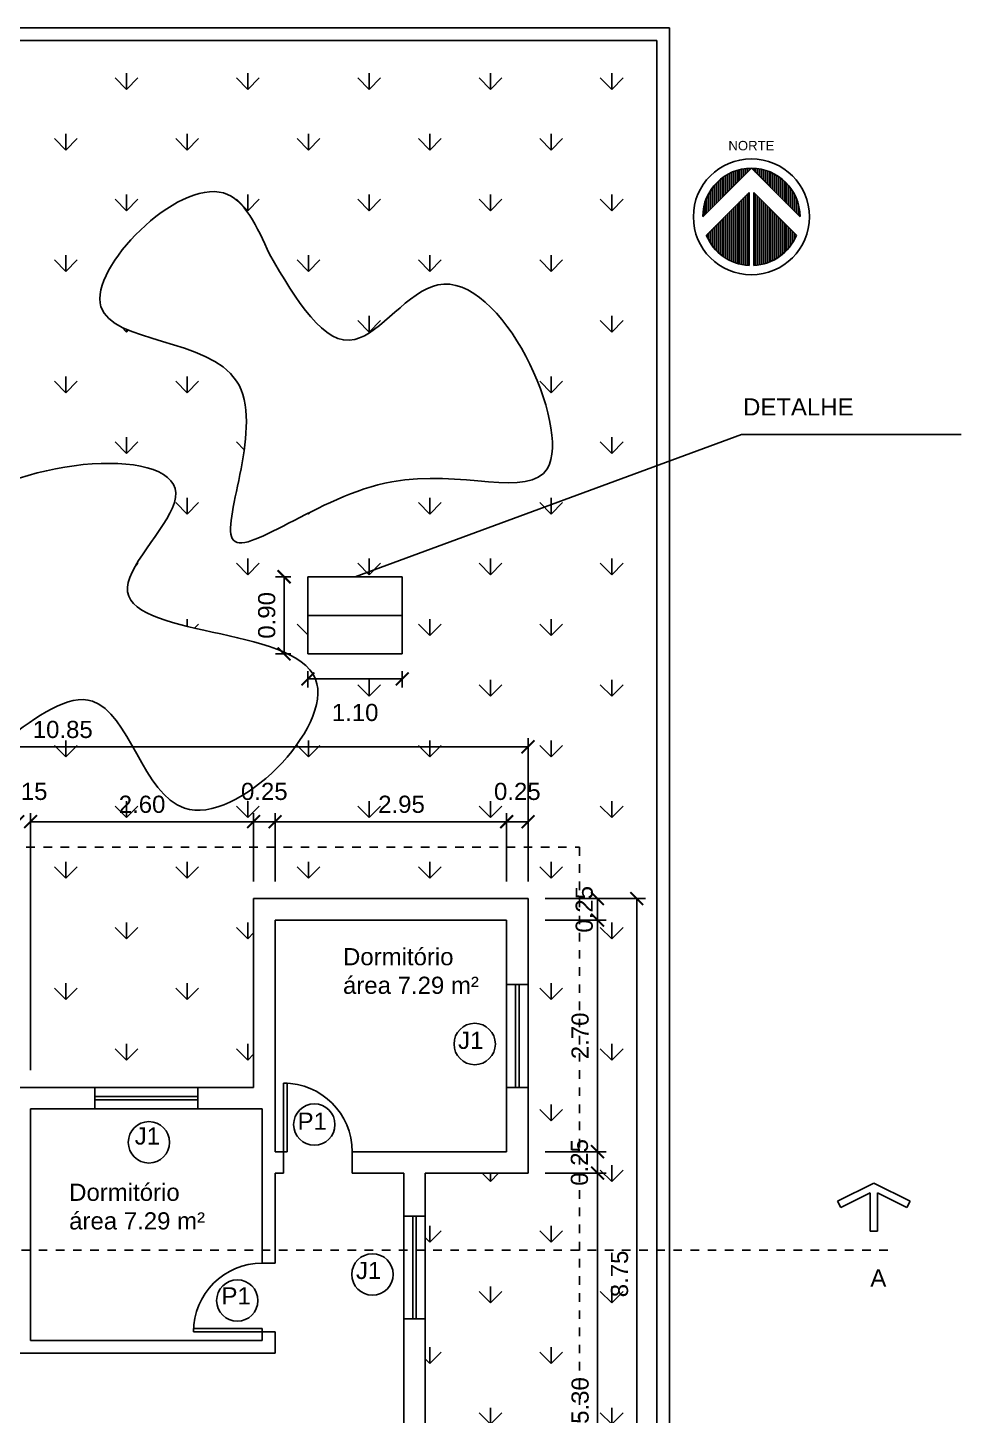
# Model space of a CAD drawing. Header units: inches. Extents: x -3 to 192, y -7 to 80.
# Drawn here: x 19.91 to 30.79, y 21.62 to 37.8 of the extents above; entities that cross this region are included whole.
import ezdxf
from ezdxf.enums import TextEntityAlignment as Align

# ---------------------------------------------------------------- set-up
doc = ezdxf.new("R2010")
doc.units = ezdxf.units.IN
doc.header["$LTSCALE"] = 0.001
doc.header["$MEASUREMENT"] = 0
doc.linetypes.add('ACAD_ISO10W100', pattern=[18, 12, -3, 0, -3])
doc.linetypes.add('HIDDEN2', pattern=[0.1875, 0.125, -0.0625])
for name, color, linetype in [('ESQUADRIAS', 3, 'Continuous'), ('LIN 01', 1, 'Continuous'), ('PAREDES', 4, 'Continuous'), ('PISO', 2, 'Continuous'), ('PROJEÇÕES', 253, 'HIDDEN2'), ('SIMBOLOS', 1, 'Continuous'), ('TEXTOS E COTAS', 251, 'Continuous'), ('VEGETAÇÃO', 90, 'Continuous')]:
    doc.layers.add(name, color=color, linetype=linetype)
doc.styles.add('1 100 ANATOÇÕES', font='arial.ttf', dxfattribs={"height": 0.2})
doc.styles.get("Standard").update_dxf_attribs({"font": 'arial.ttf'})
doc.dimstyles.new('1 100 COTAS', dxfattribs={"dimtxt": 0.2, "dimasz": 0.15, "dimexe": 0.1, "dimexo": 0.2, "dimgap": 0.1, "dimtad": 1, "dimzin": 0, "dimdsep": 46, "dimtxsty": 'Standard', "dimblk": 'ARCHTICK', "dimcen": 0.09, "dimadec": 0, "dimazin": 0, "dimtfac": 1, "dimtofl": 0, "dimtmove": 2, "dimatfit": 3, "dimfxl": 1, "dimtolj": 1, "dimtzin": 0, "dimarcsym": 0})
pattern_1 = [(90, (-56.72496, -61.91794), (-0.7071068, 0.7071068), [0.1875, -1.2267136]), (45, (-56.725, -61.9179), (-0.707107, 0.707107), [0.1875, -0.8125]), (135, (-56.725, -61.9179), (-0.707107, -0.707107), [0.1875, -0.8125])]

# ---------------------------------------------------------------- blocks, each defined once
blk = doc.blocks.new('*X8')
at = {"color": 0}
for p, q in [((-28.6, 55), (-20.8, 55)), ((-49.4, 37.5), (-3.3, 37.5)), ((-47.4, 40), (-5.8, 40)), ((-45.1, 42.5), (-8.3, 42.5)), ((-42.6, 45), (-10.8, 45)), ((-39.8, 47.5), (-13.3, 47.5)), ((-36.7, 50), (-15.8, 50)), ((-33, 52.5), (-18.3, 52.5)), ((-58.7, 20), (14.2, 20)), ((-57.8, 22.5), (11.7, 22.5)), ((-56.7, 25), (9.2, 25)), ((-55.6, 27.5), (6.7, 27.5)), ((-54.3, 30), (4.2, 30)), ((-52.8, 32.5), (1.7, 32.5)), ((-51.2, 35), (-0.8, 35)), ((-61.8, 5), (29.2, 5)), ((-61.5, 7.5), (26.7, 7.5)), ((-61.2, 10), (24.2, 10)), ((-60.7, 12.5), (21.7, 12.5)), ((-60.2, 15), (19.2, 15)), ((-59.5, 17.5), (16.7, 17.5))]:
    blk.add_line(p, q, dxfattribs=at)
blk = doc.blocks.new('*X9')
at = {"color": 0}
for p, q in [((-61.8, -5), (29.2, -5)), ((-61.5, -7.5), (26.7, -7.5)), ((-61.2, -10), (24.2, -10)), ((-60.7, -12.5), (21.7, -12.5)), ((-60.2, -15), (19.2, -15)), ((-59.5, -17.5), (16.7, -17.5)), ((-58.7, -20), (14.2, -20)), ((-57.8, -22.5), (11.7, -22.5)), ((-56.7, -25), (9.2, -25)), ((-55.6, -27.5), (6.7, -27.5)), ((-54.3, -30), (4.2, -30)), ((-52.8, -32.5), (1.7, -32.5)), ((-51.2, -35), (-0.8, -35)), ((-49.4, -37.5), (-3.3, -37.5)), ((-47.4, -40), (-5.8, -40)), ((-45.1, -42.5), (-8.3, -42.5)), ((-42.6, -45), (-10.8, -45)), ((-39.8, -47.5), (-13.3, -47.5)), ((-36.7, -50), (-15.8, -50)), ((-33, -52.5), (-18.3, -52.5)), ((-28.6, -55), (-20.8, -55))]:
    blk.add_line(p, q, dxfattribs=at)
blk = doc.blocks.new('*X10')
at = {"color": 0}
for p, q in [((44.7, -17.5), (59.5, -17.5)), ((47.2, -15), (60.2, -15)), ((49.7, -12.5), (60.7, -12.5)), ((52.2, -10), (61.2, -10)), ((54.7, -7.5), (61.5, -7.5)), ((57.2, -5), (61.8, -5)), ((59.7, -2.5), (61.9, -2.5)), ((27.2, -35), (51.2, -35)), ((29.7, -32.5), (52.8, -32.5)), ((32.2, -30), (54.3, -30)), ((34.7, -27.5), (55.6, -27.5)), ((37.2, -25), (56.7, -25)), ((39.7, -22.5), (57.8, -22.5)), ((42.2, -20), (58.7, -20)), ((9.7, -52.5), (33, -52.5)), ((12.2, -50), (36.7, -50)), ((14.7, -47.5), (39.8, -47.5)), ((17.2, -45), (42.6, -45)), ((19.7, -42.5), (45.1, -42.5)), ((22.2, -40), (47.4, -40)), ((24.7, -37.5), (49.4, -37.5)), ((2.2, -60), (15.6, -60)), ((4.7, -57.5), (23.2, -57.5)), ((7.2, -55), (28.6, -55))]:
    blk.add_line(p, q, dxfattribs=at)
blk = doc.blocks.new('*X11')
at = {"color": 0}
for p, q in [((2.2, 60), (15.6, 60)), ((4.7, 57.5), (23.2, 57.5)), ((7.2, 55), (28.6, 55)), ((9.7, 52.5), (33, 52.5)), ((12.2, 50), (36.7, 50)), ((14.7, 47.5), (39.8, 47.5)), ((17.2, 45), (42.6, 45)), ((19.7, 42.5), (45.1, 42.5)), ((22.2, 40), (47.4, 40)), ((24.7, 37.5), (49.4, 37.5)), ((27.2, 35), (51.2, 35)), ((29.7, 32.5), (52.8, 32.5)), ((32.2, 30), (54.3, 30)), ((34.7, 27.5), (55.6, 27.5)), ((37.2, 25), (56.7, 25)), ((39.7, 22.5), (57.8, 22.5)), ((42.2, 20), (58.7, 20)), ((44.7, 17.5), (59.5, 17.5)), ((47.2, 15), (60.2, 15)), ((49.7, 12.5), (60.7, 12.5)), ((52.2, 10), (61.2, 10)), ((54.7, 7.5), (61.5, 7.5)), ((57.2, 5), (61.8, 5)), ((59.7, 2.5), (61.9, 2.5)), ((62, 0), (62.2, 0))]:
    blk.add_line(p, q, dxfattribs=at)
blk = doc.blocks.new('NORTH6')
at = {"color": 7}
for p, q in [((-0.162, 0.399), (0.217, 0.021)), ((0.432, 0), (0.001, 0.431)), ((0.217, 0.021), (-0.43, 0.021)), ((-0.43, -0.021), (0.217, -0.021)), ((-0.162, -0.399), (0.217, -0.021)), ((0.432, 0), (0.001, -0.431))]:
    blk.add_line(p, q, dxfattribs=at)
blk.add_circle((0, 0), 0.514, dxfattribs=at)
for start, end in [(112.0353, 177.2265), (0, 89.8055), (182.7735, 247.9647), (270.1945, 0)]:
    blk.add_arc((0, 0), 0.431, start, end, dxfattribs=at)
at = {"xscale": 0.006944444444444444, "yscale": 0.006944444444444444, "zscale": 0.006944444444444444}
for name in ['*X8', '*X11', '*X9', '*X10']:
    blk.add_blockref(name, (0, 0), dxfattribs=at)
at = {"flags": 8}
blk.add_attdef('LABEL', text='', height=0.0833, rotation=270, dxfattribs=at).set_placement((0.631, 0), align=Align.MIDDLE)
blk = doc.blocks.new('_ArchTick')
at = {"color": 0, "linetype": 'ByBlock', "const_width": 0.15}
blk.add_lwpolyline([(-0.5, -0.5), (0.5, 0.5)], dxfattribs=at)
blk = doc.blocks.new('*D15')
at = {"layer": 'Defpoints', "color": 0, "transparency": 16777216}
for p in [(25.739, 28.542), (25.489, 27.646), (25.739, 27.646)]:
    blk.add_point(p, dxfattribs=at)
at = {"layer": 'TEXTOS E COTAS', "color": 0, "lineweight": -2, "transparency": 16777216}
for p, q in [((25.489, 27.846), (25.489, 28.642)), ((25.739, 27.846), (25.739, 28.642)), ((25.489, 28.542), (25.739, 28.542))]:
    blk.add_line(p, q, dxfattribs=at)
at = {"layer": 'TEXTOS E COTAS', "color": 0, "lineweight": -2, "transparency": 16777216, "xscale": 0.15, "yscale": 0.15, "zscale": 0.15, "rotation": 180}
blk.add_blockref('_ArchTick', (25.489, 28.542), dxfattribs=at)
at = {"layer": 'TEXTOS E COTAS', "color": 0, "lineweight": -2, "transparency": 16777216, "xscale": 0.15, "yscale": 0.15, "zscale": 0.15}
blk.add_blockref('_ArchTick', (25.739, 28.542), dxfattribs=at)
at = {"layer": 'TEXTOS E COTAS', "color": 0, "transparency": 16777216, "insert": (25.614, 28.894), "char_height": 0.2, "attachment_point": 5}
blk.add_mtext('\\A1;0.25', dxfattribs=at)
blk = doc.blocks.new('*D16')
at = {"layer": 'Defpoints', "color": 0, "transparency": 16777216}
for p in [(22.789, 28.542), (22.789, 27.646), (25.739, 27.646)]:
    blk.add_point(p, dxfattribs=at)
at = {"layer": 'TEXTOS E COTAS', "color": 0, "lineweight": -2, "transparency": 16777216}
for p, q in [((22.789, 27.846), (22.789, 28.642)), ((25.739, 27.846), (25.739, 28.642)), ((25.739, 28.542), (22.789, 28.542))]:
    blk.add_line(p, q, dxfattribs=at)
at = {"layer": 'TEXTOS E COTAS', "color": 0, "lineweight": -2, "transparency": 16777216, "xscale": 0.15, "yscale": 0.15, "zscale": 0.15, "rotation": 180}
blk.add_blockref('_ArchTick', (22.789, 28.542), dxfattribs=at)
at = {"layer": 'TEXTOS E COTAS', "color": 0, "lineweight": -2, "transparency": 16777216, "xscale": 0.15, "yscale": 0.15, "zscale": 0.15}
blk.add_blockref('_ArchTick', (25.739, 28.542), dxfattribs=at)
at = {"layer": 'TEXTOS E COTAS', "color": 0, "transparency": 16777216, "insert": (24.264, 28.744), "char_height": 0.2, "attachment_point": 5}
blk.add_mtext('\\A1;2.95', dxfattribs=at)
blk = doc.blocks.new('*D17')
at = {"layer": 'Defpoints', "color": 0, "transparency": 16777216}
for p in [(22.539, 28.542), (22.539, 27.646), (22.789, 27.646)]:
    blk.add_point(p, dxfattribs=at)
at = {"layer": 'TEXTOS E COTAS', "color": 0, "lineweight": -2, "transparency": 16777216}
for p, q in [((22.539, 27.846), (22.539, 28.642)), ((22.789, 27.846), (22.789, 28.642)), ((22.789, 28.542), (22.539, 28.542))]:
    blk.add_line(p, q, dxfattribs=at)
at = {"layer": 'TEXTOS E COTAS', "color": 0, "lineweight": -2, "transparency": 16777216, "xscale": 0.15, "yscale": 0.15, "zscale": 0.15, "rotation": 180}
blk.add_blockref('_ArchTick', (22.539, 28.542), dxfattribs=at)
at = {"layer": 'TEXTOS E COTAS', "color": 0, "lineweight": -2, "transparency": 16777216, "xscale": 0.15, "yscale": 0.15, "zscale": 0.15}
blk.add_blockref('_ArchTick', (22.789, 28.542), dxfattribs=at)
at = {"layer": 'TEXTOS E COTAS', "color": 0, "transparency": 16777216, "insert": (22.664, 28.894), "char_height": 0.2, "attachment_point": 5}
blk.add_mtext('\\A1;0.25', dxfattribs=at)
blk = doc.blocks.new('*D18')
at = {"layer": 'Defpoints', "color": 0, "transparency": 16777216}
for p in [(19.939, 28.542), (22.539, 27.646), (19.939, 25.446)]:
    blk.add_point(p, dxfattribs=at)
at = {"layer": 'TEXTOS E COTAS', "color": 0, "lineweight": -2, "transparency": 16777216}
for p, q in [((19.939, 25.646), (19.939, 28.642)), ((22.539, 27.846), (22.539, 28.642)), ((22.539, 28.542), (19.939, 28.542))]:
    blk.add_line(p, q, dxfattribs=at)
at = {"layer": 'TEXTOS E COTAS', "color": 0, "lineweight": -2, "transparency": 16777216, "xscale": 0.15, "yscale": 0.15, "zscale": 0.15, "rotation": 180}
blk.add_blockref('_ArchTick', (19.939, 28.542), dxfattribs=at)
at = {"layer": 'TEXTOS E COTAS', "color": 0, "lineweight": -2, "transparency": 16777216, "xscale": 0.15, "yscale": 0.15, "zscale": 0.15}
blk.add_blockref('_ArchTick', (22.539, 28.542), dxfattribs=at)
at = {"layer": 'TEXTOS E COTAS', "color": 0, "transparency": 16777216, "insert": (21.239, 28.744), "char_height": 0.2, "attachment_point": 5}
blk.add_mtext('\\A1;2.60', dxfattribs=at)
blk = doc.blocks.new('*D19')
at = {"layer": 'Defpoints', "color": 0, "transparency": 16777216}
for p in [(19.789, 28.542), (19.789, 25.446), (19.939, 25.446)]:
    blk.add_point(p, dxfattribs=at)
at = {"layer": 'TEXTOS E COTAS', "color": 0, "lineweight": -2, "transparency": 16777216}
for p, q in [((19.789, 25.646), (19.789, 28.642)), ((19.939, 25.646), (19.939, 28.642)), ((19.789, 28.542), (19.639, 28.542)), ((19.939, 28.542), (20.089, 28.542))]:
    blk.add_line(p, q, dxfattribs=at)
at = {"layer": 'TEXTOS E COTAS', "color": 0, "lineweight": -2, "transparency": 16777216, "xscale": 0.15, "yscale": 0.15, "zscale": 0.15}
blk.add_blockref('_ArchTick', (19.789, 28.542), dxfattribs=at)
at = {"layer": 'TEXTOS E COTAS', "color": 0, "lineweight": -2, "transparency": 16777216, "xscale": 0.15, "yscale": 0.15, "zscale": 0.15, "rotation": 180}
blk.add_blockref('_ArchTick', (19.939, 28.542), dxfattribs=at)
at = {"layer": 'TEXTOS E COTAS', "color": 0, "transparency": 16777216, "insert": (19.864, 28.894), "char_height": 0.2, "attachment_point": 5}
blk.add_mtext('\\A1;0.15', dxfattribs=at)
blk = doc.blocks.new('*D23')
at = {"layer": 'Defpoints', "color": 0, "transparency": 16777216}
for p in [(25.739, 29.414), (25.739, 27.646), (14.889, 26.027)]:
    blk.add_point(p, dxfattribs=at)
at = {"layer": 'TEXTOS E COTAS', "color": 0, "lineweight": -2, "transparency": 16777216}
for p, q in [((14.889, 26.227), (14.889, 29.514)), ((25.739, 27.846), (25.739, 29.514)), ((14.889, 29.414), (25.739, 29.414))]:
    blk.add_line(p, q, dxfattribs=at)
at = {"layer": 'TEXTOS E COTAS', "color": 0, "lineweight": -2, "transparency": 16777216, "xscale": 0.15, "yscale": 0.15, "zscale": 0.15, "rotation": 180}
blk.add_blockref('_ArchTick', (14.889, 29.414), dxfattribs=at)
at = {"layer": 'TEXTOS E COTAS', "color": 0, "lineweight": -2, "transparency": 16777216, "xscale": 0.15, "yscale": 0.15, "zscale": 0.15}
blk.add_blockref('_ArchTick', (25.739, 29.414), dxfattribs=at)
at = {"layer": 'TEXTOS E COTAS', "color": 0, "transparency": 16777216, "insert": (20.314, 29.616), "char_height": 0.2, "attachment_point": 5}
blk.add_mtext('\\A1;10.85', dxfattribs=at)
blk = doc.blocks.new('*D25')
at = {"layer": 'Defpoints', "color": 0, "transparency": 16777216}
for p in [(25.739, 24.446), (26.549, 24.446), (24.539, 19.147)]:
    blk.add_point(p, dxfattribs=at)
at = {"layer": 'TEXTOS E COTAS', "color": 0, "lineweight": -2, "transparency": 16777216}
for p, q in [((25.939, 24.446), (26.649, 24.446)), ((26.549, 19.147), (26.549, 24.446)), ((24.739, 19.147), (26.649, 19.147))]:
    blk.add_line(p, q, dxfattribs=at)
at = {"layer": 'TEXTOS E COTAS', "color": 0, "lineweight": -2, "transparency": 16777216, "xscale": 0.15, "yscale": 0.15, "zscale": 0.15}
for p, rotation in [((26.549, 24.446), 90), ((26.549, 19.147), 270)]:
    blk.add_blockref('_ArchTick', p, dxfattribs=dict(at, rotation=rotation))
at = {"layer": 'TEXTOS E COTAS', "color": 0, "transparency": 16777216, "insert": (26.347, 21.796), "char_height": 0.2, "attachment_point": 5, "rotation": 90}
blk.add_mtext('\\A1;5.30', dxfattribs=at)
blk = doc.blocks.new('*D26')
at = {"layer": 'Defpoints', "color": 0, "transparency": 16777216}
for p in [(25.739, 24.696), (26.549, 24.696), (25.739, 24.446)]:
    blk.add_point(p, dxfattribs=at)
at = {"layer": 'TEXTOS E COTAS', "color": 0, "lineweight": -2, "transparency": 16777216}
for p, q in [((25.939, 24.696), (26.649, 24.696)), ((26.549, 24.446), (26.549, 24.696)), ((25.939, 24.446), (26.649, 24.446))]:
    blk.add_line(p, q, dxfattribs=at)
at = {"layer": 'TEXTOS E COTAS', "color": 0, "lineweight": -2, "transparency": 16777216, "xscale": 0.15, "yscale": 0.15, "zscale": 0.15}
for p, rotation in [((26.549, 24.696), 90), ((26.549, 24.446), 270)]:
    blk.add_blockref('_ArchTick', p, dxfattribs=dict(at, rotation=rotation))
at = {"layer": 'TEXTOS E COTAS', "color": 0, "transparency": 16777216, "insert": (26.339, 24.571), "char_height": 0.2, "attachment_point": 5, "rotation": 90}
blk.add_mtext('\\A1;0.25', dxfattribs=at)
blk = doc.blocks.new('*D27')
at = {"layer": 'Defpoints', "color": 0, "transparency": 16777216}
for p in [(25.739, 27.396), (26.549, 27.396), (25.739, 24.696)]:
    blk.add_point(p, dxfattribs=at)
at = {"layer": 'TEXTOS E COTAS', "color": 0, "lineweight": -2, "transparency": 16777216}
for p, q in [((25.939, 27.396), (26.649, 27.396)), ((26.549, 24.696), (26.549, 27.396)), ((25.939, 24.696), (26.649, 24.696))]:
    blk.add_line(p, q, dxfattribs=at)
at = {"layer": 'TEXTOS E COTAS', "color": 0, "lineweight": -2, "transparency": 16777216, "xscale": 0.15, "yscale": 0.15, "zscale": 0.15}
for p, rotation in [((26.549, 27.396), 90), ((26.549, 24.696), 270)]:
    blk.add_blockref('_ArchTick', p, dxfattribs=dict(at, rotation=rotation))
at = {"layer": 'TEXTOS E COTAS', "color": 0, "transparency": 16777216, "insert": (26.347, 26.046), "char_height": 0.2, "attachment_point": 5, "rotation": 90}
blk.add_mtext('\\A1;2.70', dxfattribs=at)
blk = doc.blocks.new('*D28')
at = {"layer": 'Defpoints', "color": 0, "transparency": 16777216}
for p in [(25.739, 27.646), (26.549, 27.646), (25.739, 27.396)]:
    blk.add_point(p, dxfattribs=at)
at = {"layer": 'TEXTOS E COTAS', "color": 0, "lineweight": -2, "transparency": 16777216}
for p, q in [((25.939, 27.646), (26.649, 27.646)), ((26.549, 27.396), (26.549, 27.646)), ((25.939, 27.396), (26.649, 27.396))]:
    blk.add_line(p, q, dxfattribs=at)
at = {"layer": 'TEXTOS E COTAS', "color": 0, "lineweight": -2, "transparency": 16777216, "xscale": 0.15, "yscale": 0.15, "zscale": 0.15}
for p, rotation in [((26.549, 27.646), 90), ((26.549, 27.396), 270)]:
    blk.add_blockref('_ArchTick', p, dxfattribs=dict(at, rotation=rotation))
at = {"layer": 'TEXTOS E COTAS', "color": 0, "transparency": 16777216, "insert": (26.395, 27.521), "char_height": 0.2, "attachment_point": 5, "rotation": 90}
blk.add_mtext('\\A1;0.25', dxfattribs=at)
blk = doc.blocks.new('*D35')
at = {"layer": 'Defpoints', "color": 0, "transparency": 16777216}
for p in [(25.739, 27.646), (27.008, 27.646), (24.539, 18.897)]:
    blk.add_point(p, dxfattribs=at)
at = {"layer": 'TEXTOS E COTAS', "color": 0, "lineweight": -2, "transparency": 16777216}
for p, q in [((25.939, 27.646), (27.108, 27.646)), ((27.008, 18.897), (27.008, 27.646)), ((24.739, 18.897), (27.108, 18.897))]:
    blk.add_line(p, q, dxfattribs=at)
at = {"layer": 'TEXTOS E COTAS', "color": 0, "lineweight": -2, "transparency": 16777216, "xscale": 0.15, "yscale": 0.15, "zscale": 0.15}
for p, rotation in [((27.008, 27.646), 90), ((27.008, 18.897), 270)]:
    blk.add_blockref('_ArchTick', p, dxfattribs=dict(at, rotation=rotation))
at = {"layer": 'TEXTOS E COTAS', "color": 0, "transparency": 16777216, "insert": (26.806, 23.271), "char_height": 0.2, "attachment_point": 5, "rotation": 90}
blk.add_mtext('\\A1;8.75', dxfattribs=at)
blk = doc.blocks.new('*D62')
at = {"layer": 'Defpoints', "color": 0, "transparency": 16777216}
for p in [(22.895, 31.397), (23.173, 31.397), (23.173, 30.497)]:
    blk.add_point(p, dxfattribs=at)
at = {"layer": 'TEXTOS E COTAS', "color": 0, "lineweight": -2, "transparency": 16777216}
for p, q in [((22.973, 31.397), (22.795, 31.397)), ((22.895, 30.497), (22.895, 31.397)), ((22.973, 30.497), (22.795, 30.497))]:
    blk.add_line(p, q, dxfattribs=at)
at = {"layer": 'TEXTOS E COTAS', "color": 0, "lineweight": -2, "transparency": 16777216, "xscale": 0.15, "yscale": 0.15, "zscale": 0.15}
for p, rotation in [((22.895, 31.397), 90), ((22.895, 30.497), 270)]:
    blk.add_blockref('_ArchTick', p, dxfattribs=dict(at, rotation=rotation))
at = {"layer": 'TEXTOS E COTAS', "color": 0, "transparency": 16777216, "insert": (22.693, 30.947), "char_height": 0.2, "attachment_point": 5, "rotation": 90}
blk.add_mtext('\\A1;0.90', dxfattribs=at)
blk = doc.blocks.new('*D63')
at = {"layer": 'Defpoints', "color": 0, "transparency": 16777216}
for p in [(23.173, 30.497), (24.273, 30.497), (24.273, 30.207)]:
    blk.add_point(p, dxfattribs=at)
at = {"layer": 'TEXTOS E COTAS', "color": 0, "lineweight": -2, "transparency": 16777216}
for p, q in [((23.173, 30.297), (23.173, 30.107)), ((24.273, 30.297), (24.273, 30.107)), ((23.173, 30.207), (24.273, 30.207))]:
    blk.add_line(p, q, dxfattribs=at)
at = {"layer": 'TEXTOS E COTAS', "color": 0, "lineweight": -2, "transparency": 16777216, "xscale": 0.15, "yscale": 0.15, "zscale": 0.15, "rotation": 180}
blk.add_blockref('_ArchTick', (23.173, 30.207), dxfattribs=at)
at = {"layer": 'TEXTOS E COTAS', "color": 0, "lineweight": -2, "transparency": 16777216, "xscale": 0.15, "yscale": 0.15, "zscale": 0.15}
blk.add_blockref('_ArchTick', (24.273, 30.207), dxfattribs=at)
at = {"layer": 'TEXTOS E COTAS', "color": 0, "transparency": 16777216, "insert": (23.723, 29.814), "char_height": 0.2, "attachment_point": 5}
blk.add_mtext('\\A1;1.10', dxfattribs=at)

msp = doc.modelspace()

# ---------------------------------------------------------------- hatches: boundary and pattern name
at = {"layer": 'VEGETAÇÃO'}
h = msp.add_hatch(dxfattribs=at)
h.set_pattern_fill('GRASS', color=3)
h.set_pattern_definition(pattern_1)
h.paths.add_polyline_path([(27.239, 37.646), (13.389, 37.646), (13.389, 23.547), (14.289, 23.547), (14.289, 28.246), (26.339, 28.246), (26.339, 23.547), (27.239, 23.547), (27.239, 32.692), (23.723, 31.397), (24.273, 31.397), (24.273, 30.497), (23.173, 30.497), (23.173, 31.397), (23.723, 31.397), (27.239, 32.692)])
edge = h.paths.add_edge_path(flags=16)
edge.add_spline(control_points=[(22.724, 35.156), (22.556, 35.486), (22.144, 36.489), (19.661, 34.058), (23.169, 34.24), (21.623, 30.896), (24.077, 33.034), (26.856, 31.824), (25.034, 35.798), (23.639, 33.624), (22.987, 34.637), (22.724, 35.156)], knot_values=[0, 0, 0, 0, 0.892501, 2.841416, 4.644979, 6.481296, 8.457964, 10.275604, 12.768208, 13.928343, 15.334897, 15.334897, 15.334897, 15.334897], degree=3, periodic=0)
edge = h.paths.add_edge_path(flags=16)
edge.add_spline(control_points=[(15.338, 35.858), (14.643, 35.562), (14.536, 33.489), (16.966, 31.266), (19.272, 35.241), (15.739, 33.808), (16.424, 36.045), (15.563, 35.954), (15.338, 35.858)], knot_values=[0, 0, 0, 0, 2.072898, 4.664562, 6.948367, 8.855828, 10.159437, 10.829455, 10.829455, 10.829455, 10.829455], degree=3, periodic=0)
edge = h.paths.add_edge_path(flags=16)
edge.add_spline(control_points=[(18.849, 30.789), (18.883, 31.384), (18.625, 32.649), (22.649, 33.015), (20.058, 30.603), (24.766, 30.968), (21.48, 27.601), (20.872, 31.074), (18.219, 27.753), (18.803, 29.991), (18.849, 30.789)], knot_values=[0, 0, 0, 0, 1.405013, 3.909644, 5.096052, 7.537257, 9.68324, 11.328993, 13.464511, 15.351798, 15.351798, 15.351798, 15.351798], degree=3, periodic=0)
h.paths.add_polyline_path([(25.292, 28.687), (25.936, 28.687), (25.936, 29.099), (25.292, 29.099)], flags=24)
h.paths.add_polyline_path([(23.944, 28.537), (24.588, 28.537), (24.588, 28.949), (23.944, 28.949)], flags=24)
h.paths.add_polyline_path([(22.342, 28.687), (22.986, 28.687), (22.986, 29.099), (22.342, 29.099)], flags=24)
h.paths.add_polyline_path([(20.92, 28.537), (21.564, 28.537), (21.564, 28.949), (20.92, 28.949)], flags=24)
h.paths.add_polyline_path([(19.542, 28.687), (20.186, 28.687), (20.186, 29.099), (19.542, 29.099)], flags=24)
h.paths.add_polyline_path([(18.144, 28.537), (18.788, 28.537), (18.788, 28.949), (18.144, 28.949)], flags=24)
h.paths.add_polyline_path([(16.692, 28.687), (17.336, 28.687), (17.336, 29.099), (16.692, 29.099)], flags=24)
h.paths.add_polyline_path([(15.57, 28.537), (16.214, 28.537), (16.214, 28.949), (15.57, 28.949)], flags=24)
h.paths.add_polyline_path([(19.905, 29.409), (20.704, 29.409), (20.704, 29.821), (19.905, 29.821)], flags=24)
h.paths.add_polyline_path([(26.547, 24.249), (26.547, 24.892), (26.135, 24.892), (26.135, 24.249)], flags=24)
h.paths.add_polyline_path([(26.555, 25.726), (26.555, 26.37), (26.143, 26.37), (26.143, 25.726)], flags=24)
h.paths.add_polyline_path([(26.603, 27.199), (26.603, 27.842), (26.19, 27.842), (26.19, 27.199)], flags=24)
h.paths.add_polyline_path([(14.134, 24.407), (14.134, 25.051), (13.722, 25.051), (13.722, 24.407)], flags=24)
h = msp.add_hatch(dxfattribs=at)
h.set_pattern_fill('GRASS', color=3)
h.set_pattern_definition(pattern_1)
h.paths.add_polyline_path([(26.339, 23.547), (24.539, 23.547), (24.539, 22.746), (24.539, 20.647), (24.539, 19.847), (24.539, 18.897), (21.989, 18.897), (20.789, 18.897), (20.089, 18.897), (20.089, 18.297), (26.339, 18.297)])
h.paths.add_polyline_path([(18.289, 18.897), (17.239, 18.897), (16.039, 18.897), (14.889, 18.897), (14.889, 18.297), (18.289, 18.297)])
h.paths.add_polyline_path([(14.889, 21.647), (14.889, 22.847), (14.889, 23.347), (14.889, 23.427), (14.889, 23.547), (14.289, 23.547), (14.289, 18.297), (14.889, 18.297), (14.889, 18.897), (14.889, 19.147)])
h.paths.add_polyline_path([(22.539, 27.646), (25.739, 27.646), (25.739, 26.646), (25.739, 25.446), (25.739, 24.446), (24.539, 24.446), (24.539, 23.946), (24.539, 23.547), (26.339, 23.547), (26.339, 28.246), (14.289, 28.246), (14.289, 23.547), (14.889, 23.547), (14.889, 25.947), (14.889, 26.027), (16.889, 26.027), (16.889, 25.947), (16.889, 25.446), (17.864, 25.446), (19.064, 25.446), (20.689, 25.446), (21.889, 25.446), (22.539, 25.446)])
h.paths.add_polyline_path([(18.478, 25.737, -1), (17.997, 25.737, -1)], flags=16)
h.paths.add_polyline_path([(15.139, 27.396), (14.889, 27.396), (14.889, 27.646), (15.139, 27.646)], flags=16)
h.paths.add_polyline_path([(26.547, 24.249), (26.547, 24.892), (26.135, 24.892), (26.135, 24.249)], flags=9)
h.paths.add_polyline_path([(26.555, 25.726), (26.555, 26.37), (26.143, 26.37), (26.143, 25.726)], flags=9)
h.paths.add_polyline_path([(26.603, 27.199), (26.603, 27.842), (26.19, 27.842), (26.19, 27.199)], flags=9)
h.paths.add_polyline_path([(17.981, 25.562), (18.376, 25.562), (18.376, 25.974), (17.981, 25.974)], flags=24)
h = msp.add_hatch(dxfattribs=at)
h.set_pattern_fill('GRASS', color=3)
h.set_pattern_definition(pattern_1)
h.paths.add_polyline_path([(27.239, 23.547), (26.339, 23.547), (26.339, 18.297), (20.089, 18.297), (20.089, 12.897), (27.239, 12.897)])
h.paths.add_polyline_path([(14.889, 18.297), (14.289, 18.297), (14.289, 23.547), (13.389, 23.547), (13.389, 12.897), (14.889, 12.897)])
h.paths.add_polyline_path([(26.547, 18.7), (26.547, 19.343), (26.135, 19.343), (26.135, 18.7)], flags=24)
h.paths.add_polyline_path([(26.555, 21.475), (26.555, 22.119), (26.142, 22.119), (26.142, 21.475)], flags=24)
h.paths.add_polyline_path([(27.014, 22.949), (27.014, 23.593), (26.601, 23.593), (26.601, 22.949)], flags=9)
h.paths.add_polyline_path([(19.842, 17.158), (20.486, 17.158), (20.486, 17.57), (19.842, 17.57)], flags=25)
h.paths.add_polyline_path([(19.842, 17.158), (20.486, 17.158), (20.486, 17.57), (19.842, 17.57)], flags=25)
h.paths.add_polyline_path([(21.07, 17.917), (21.714, 17.917), (21.714, 18.329), (21.07, 18.329)], flags=24)
h.paths.add_polyline_path([(22.292, 17.158), (22.936, 17.158), (22.936, 17.57), (22.292, 17.57)], flags=24)
h.paths.add_polyline_path([(23.159, 17.917), (23.803, 17.917), (23.803, 18.329), (23.159, 18.329)], flags=24)
h.paths.add_polyline_path([(24.092, 17.158), (24.736, 17.158), (24.736, 17.57), (24.092, 17.57)], flags=24)
h.paths.add_polyline_path([(14.134, 20.969), (14.134, 21.613), (13.722, 21.613), (13.722, 20.969)], flags=24)
h.paths.add_polyline_path([(13.984, 18.7), (13.984, 19.343), (13.572, 19.343), (13.572, 18.7)], flags=24)
h.paths.add_polyline_path([(14.692, 17.158), (15.336, 17.158), (15.336, 17.57), (14.692, 17.57)], flags=9)

# ---------------------------------------------------------------- linework, layer by layer
msp.add_line((23.173, 30.497), (23.173, 30.497))
at = {"layer": 'ESQUADRIAS'}
for p, q in [((25.594, 26.646), (25.594, 25.446)), ((25.634, 26.646), (25.634, 25.446)), ((22.889, 24.696), (22.889, 25.496)), ((22.889, 25.496), (22.929, 25.496)), ((22.929, 25.496), (22.929, 24.696)), ((20.689, 25.341), (21.889, 25.341)), ((20.689, 25.301), (21.889, 25.301)), ((22.929, 24.696), (22.889, 24.696)), ((24.394, 23.946), (24.394, 22.746)), ((24.434, 23.946), (24.434, 22.746)), ((21.839, 22.596), (21.839, 22.636)), ((21.839, 22.636), (22.639, 22.636)), ((22.639, 22.596), (21.839, 22.596)), ((22.639, 22.636), (22.639, 22.596))]:
    msp.add_line(p, q, dxfattribs=at)
at = {"layer": 'LIN 01'}
for p, q in [((23.723, 31.397), (28.226, 33.056)), ((28.226, 33.056), (30.79, 33.056)), ((24.273, 31.397), (23.173, 31.397)), ((23.173, 31.397), (23.173, 30.497)), ((24.273, 30.497), (24.273, 31.397)), ((23.173, 30.947), (24.273, 30.947)), ((23.173, 30.497), (24.273, 30.497))]:
    msp.add_line(p, q, dxfattribs=at)
at = {"layer": 'PAREDES'}
for p, q in [((13.239, 37.796), (27.389, 37.796)), ((27.389, 37.796), (27.389, 12.747)), ((13.389, 37.646), (27.239, 37.646)), ((27.239, 37.646), (27.239, 12.897)), ((22.539, 27.646), (25.739, 27.646)), ((22.539, 25.446), (22.539, 27.646)), ((25.739, 27.646), (25.739, 26.646)), ((22.789, 24.696), (22.789, 27.396)), ((22.789, 27.396), (25.489, 27.396)), ((25.489, 27.396), (25.489, 26.646)), ((25.489, 26.646), (25.739, 26.646)), ((19.064, 25.446), (20.689, 25.446)), ((20.689, 25.197), (20.689, 25.446)), ((21.889, 25.197), (21.889, 25.446)), ((21.889, 25.446), (22.539, 25.446)), ((25.489, 25.446), (25.489, 24.696)), ((25.739, 25.446), (25.489, 25.446)), ((25.739, 25.446), (25.739, 24.446)), ((19.939, 25.197), (19.939, 22.496)), ((20.689, 25.197), (19.939, 25.197)), ((21.889, 25.197), (22.639, 25.196)), ((22.639, 23.396), (22.639, 25.196)), ((22.889, 24.696), (22.789, 24.696)), ((22.889, 24.696), (22.889, 24.446)), ((25.489, 24.696), (23.689, 24.696)), ((23.689, 24.696), (23.689, 24.446)), ((22.889, 24.446), (22.789, 24.446)), ((22.789, 23.396), (22.789, 24.446)), ((24.289, 24.446), (23.689, 24.446)), ((24.289, 20.647), (24.289, 24.446)), ((25.739, 24.446), (24.539, 24.446)), ((24.539, 23.946), (24.539, 24.446)), ((24.289, 23.946), (24.539, 23.946)), ((22.639, 23.396), (22.789, 23.396)), ((24.289, 22.746), (24.539, 22.746)), ((24.539, 22.746), (24.539, 20.647)), ((19.939, 22.496), (22.639, 22.496)), ((22.639, 22.496), (22.639, 22.596)), ((22.639, 22.596), (22.789, 22.596)), ((22.789, 22.596), (22.789, 22.346)), ((22.789, 22.346), (19.789, 22.346))]:
    msp.add_line(p, q, dxfattribs=at)
at = {"layer": 'PAREDES', "color": 2}
for p, q in [((25.489, 26.646), (25.489, 25.446)), ((25.739, 25.446), (25.739, 26.646)), ((21.889, 25.446), (20.689, 25.446)), ((20.689, 25.197), (21.889, 25.197)), ((24.289, 23.946), (24.289, 22.746)), ((24.539, 22.746), (24.539, 23.946))]:
    msp.add_line(p, q, dxfattribs=at)
at = {"layer": 'PISO'}
for centre, start, end in [((22.889, 24.696), 0, 90), ((22.639, 22.596), 90, 180)]:
    msp.add_arc(centre, 0.8, start, end, dxfattribs=at)
at = {"layer": 'PROJEÇÕES'}
for p, q in [((14.289, 28.246), (26.339, 28.246)), ((26.339, 28.246), (26.339, 18.297))]:
    msp.add_line(p, q, dxfattribs=at)
at = {"layer": 'SIMBOLOS'}
for p, q in [((29.347, 24.119), (29.77, 24.331)), ((29.77, 24.331), (30.193, 24.119)), ((29.385, 24.044), (29.347, 24.119)), ((29.728, 24.215), (29.385, 24.044)), ((29.728, 23.769), (29.728, 24.215)), ((30.155, 24.044), (29.812, 24.215)), ((29.812, 24.215), (29.812, 23.769)), ((30.193, 24.119), (30.155, 24.044)), ((29.812, 23.769), (29.728, 23.769))]:
    msp.add_line(p, q, dxfattribs=at)
at = {"layer": 'SIMBOLOS', "color": 6, "linetype": 'ACAD_ISO10W100'}
msp.add_line((10.234, 23.547), (29.996, 23.547), dxfattribs=at)
at = {"layer": 'SIMBOLOS'}
for centre in [(25.117, 25.951), (23.247, 25.012), (21.319, 24.805), (23.925, 23.265), (22.349, 22.961)]:
    msp.add_circle(centre, 0.241, dxfattribs=at)
at = {"layer": 'VEGETAÇÃO', "color": 3}
for points in [[(22.724, 35.156), (22.188, 35.87), (20.76, 34.544), (22.341, 33.678), (22.29, 31.842), (24.152, 32.505), (25.964, 32.658), (24.688, 34.799), (23.719, 34.162), (22.724, 35.156)], [(18.849, 30.789), (19.13, 32.166), (21.63, 32.319), (21.068, 31.274), (23.262, 30.203), (21.732, 28.699), (20.66, 29.948), (18.798, 28.903), (18.849, 30.789)]]:
    msp.add_spline(points, degree=3, dxfattribs=at)

# ---------------------------------------------------------------- block references
at = {"layer": 'SIMBOLOS'}
ref = msp.add_blockref('NORTH6', (28.343, 35.592), dxfattribs=dict(at, xscale=1.315392759310072, yscale=1.315392759310072, zscale=1.315392759310072, rotation=90))
ref.add_attrib('LABEL', 'NORTE', dxfattribs={"layer": '0', "height": 0.1096}).set_placement((28.343, 36.422), align=Align.MIDDLE)

# ---------------------------------------------------------------- texts
at = {"layer": 'TEXTOS E COTAS', "char_height": 0.2, "attachment_point": 1, "style": '1 100 ANATOÇÕES'}
for s, width, insert in [('DETALHE', 2.54442, (28.246, 33.477)), ('Dormitório\\Párea 7.29 m²', 1.57399, (23.582, 27.069)), ('Dormitório\\Párea 7.29 m²', 1.76239, (20.389, 24.323)), ('A', 0.89932, (29.73, 23.324))]:
    msp.add_mtext_dynamic_manual_height_columns(s, width=width, gutter_width=1, heights=[0], dxfattribs=dict(at, insert=insert))
at = {"layer": 'TEXTOS E COTAS', "char_height": 0.2, "attachment_point": 1}
for s, width, insert in [('J1', 0.39359, (24.923, 26.094)), ('P1', 0.36022, (23.052, 25.152)), ('J1', 0.33149, (21.153, 24.979)), ('J1', 0.38118, (23.733, 23.412)), ('P1', 0.34919, (22.165, 23.116))]:
    msp.add_mtext_dynamic_manual_height_columns(s, width=width, gutter_width=1, heights=[0], dxfattribs=dict(at, insert=insert))

# ---------------------------------------------------------------- dimensions: what is measured, and where the dimension line sits
at = {"layer": 'TEXTOS E COTAS'}
for base, p1, p2, picture, middle in [((22.895, 31.397), (23.173, 30.497), (23.173, 31.397), '*D62', (22.693, 30.947)), ((27.008, 27.646), (24.539, 18.897), (25.739, 27.646), '*D35', (26.806, 23.271)), ((26.549, 27.396), (25.739, 24.696), (25.739, 27.396), '*D27', (26.347, 26.046)), ((26.549, 24.446), (24.539, 19.147), (25.739, 24.446), '*D25', (26.347, 21.796))]:
    dim = msp.add_linear_dim(base=base, p1=p1, p2=p2, angle=90, dimstyle='1 100 COTAS', dxfattribs=at)
    dim.commit()
    dim.dimension.update_dxf_attribs({"geometry": picture, "text_midpoint": middle})
dim = msp.add_linear_dim(base=(24.273, 30.207), p1=(23.173, 30.497), p2=(24.273, 30.497), dimstyle='1 100 COTAS', dxfattribs=at)
dim.commit()
dim.dimension.update_dxf_attribs({"geometry": '*D63', "text_midpoint": (23.723, 29.814), "dimtype": 160})
for base, p1, p2, picture, middle in [((25.739, 29.414), (14.889, 26.027), (25.739, 27.646), '*D23', (20.314, 29.616)), ((19.789, 28.542), (19.939, 25.446), (19.789, 25.446), '*D19', (19.864, 28.894)), ((22.539, 28.542), (22.789, 27.646), (22.539, 27.646), '*D17', (22.664, 28.894)), ((25.739, 28.542), (25.489, 27.646), (25.739, 27.646), '*D15', (25.614, 28.894)), ((19.939, 28.542), (22.539, 27.646), (19.939, 25.446), '*D18', (21.239, 28.744)), ((22.789, 28.542), (25.739, 27.646), (22.789, 27.646), '*D16', (24.264, 28.744))]:
    dim = msp.add_linear_dim(base=base, p1=p1, p2=p2, dimstyle='1 100 COTAS', dxfattribs=at)
    dim.commit()
    dim.dimension.update_dxf_attribs({"geometry": picture, "text_midpoint": middle})
for base, p1, p2, picture, middle in [((26.549, 27.646), (25.739, 27.396), (25.739, 27.646), '*D28', (26.395, 27.521)), ((26.549, 24.696), (25.739, 24.446), (25.739, 24.696), '*D26', (26.339, 24.571))]:
    dim = msp.add_linear_dim(base=base, p1=p1, p2=p2, angle=90, dimstyle='1 100 COTAS', dxfattribs=at)
    dim.commit()
    dim.dimension.update_dxf_attribs({"geometry": picture, "text_midpoint": middle, "dimtype": 160})

doc.saveas('drawing.dxf')
